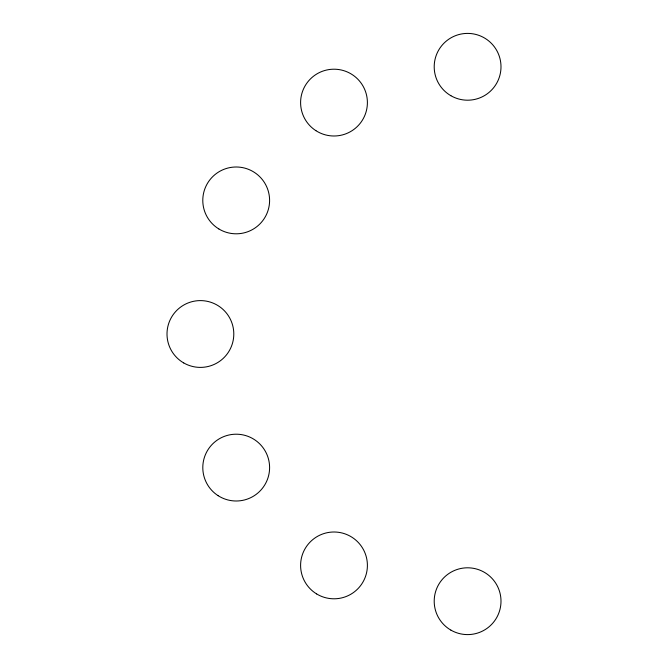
<?xml version="1.0" encoding="UTF-8"?>
<svg xmlns="http://www.w3.org/2000/svg" width="668" height="668" viewBox="0 0 668 668"><rect width="100%" height="100%" fill="white"/><g stroke="black" fill="none" stroke-linecap="round" stroke-linejoin="round"><path stroke-width="1" d="M450.9 95.724A33.4 33.4 0 0 0 501 66.8A33.4 33.4 0 0 0 450.9 37.876A33.4 33.4 0 0 0 450.9 95.724M315.939 130.694A33.4 33.4 0 0 0 367.358 104.191A33.4 33.4 0 0 0 318.694 72.912A33.4 33.4 0 0 0 315.939 130.694M218.812 228.924A33.4 33.4 0 0 0 269.588 201.193A33.4 33.4 0 0 0 220.189 171.083A33.4 33.4 0 0 0 218.812 228.924M183.7 362.924A33.4 33.4 0 0 0 233.8 334A33.4 33.4 0 0 0 183.7 305.076A33.4 33.4 0 0 0 183.7 362.924M218.144 495.698A33.4 33.4 0 0 0 269.563 469.186A33.4 33.4 0 0 0 220.891 437.916A33.4 33.4 0 0 0 218.144 495.698M316.615 593.919A33.4 33.4 0 0 0 367.392 566.197A33.4 33.4 0 0 0 317.993 536.087A33.4 33.4 0 0 0 316.615 593.919M450.9 630.124A33.4 33.4 0 0 0 501 601.2A33.4 33.4 0 0 0 450.9 572.276A33.4 33.4 0 0 0 450.9 630.124"/></g></svg>
